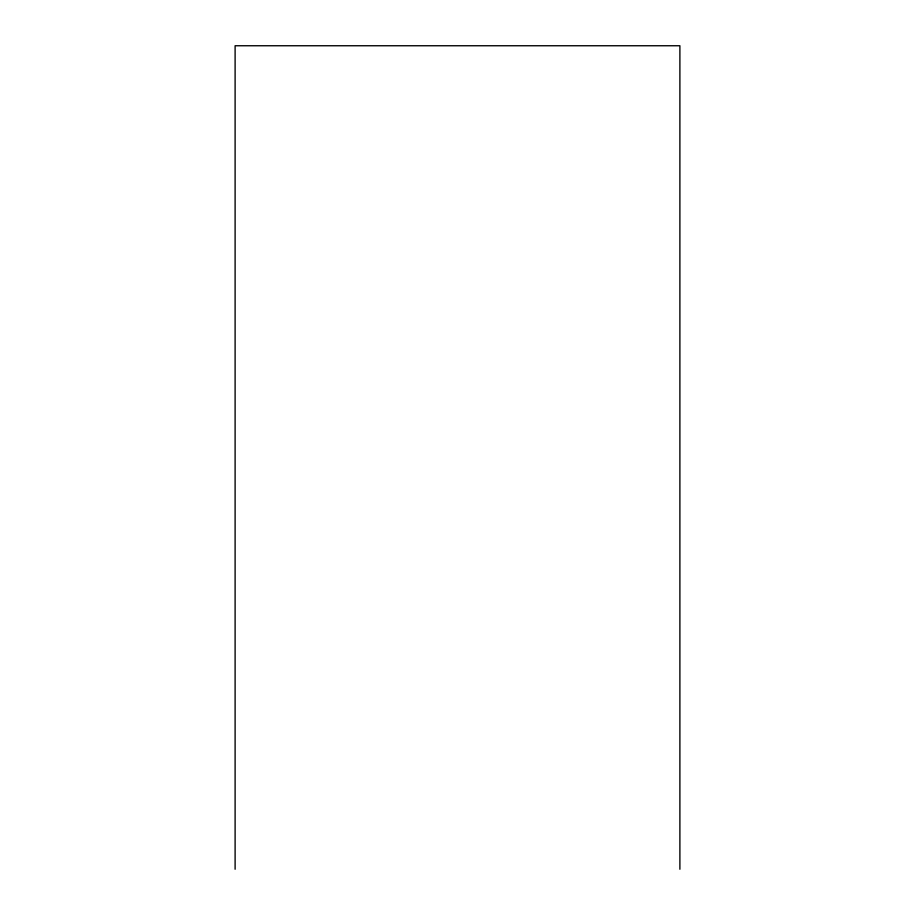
<?xml version="1.0" encoding="UTF-8"?>
<svg xmlns="http://www.w3.org/2000/svg" width="915" height="915" viewBox="0 0 915 915"><rect width="100%" height="100%" fill="white"/><g stroke="black" fill="none" stroke-linecap="round" stroke-linejoin="round"><path stroke-width="1.37" d="M679.891 869.25L679.891 45.75L235.109 45.75L235.109 869.25"/></g></svg>
